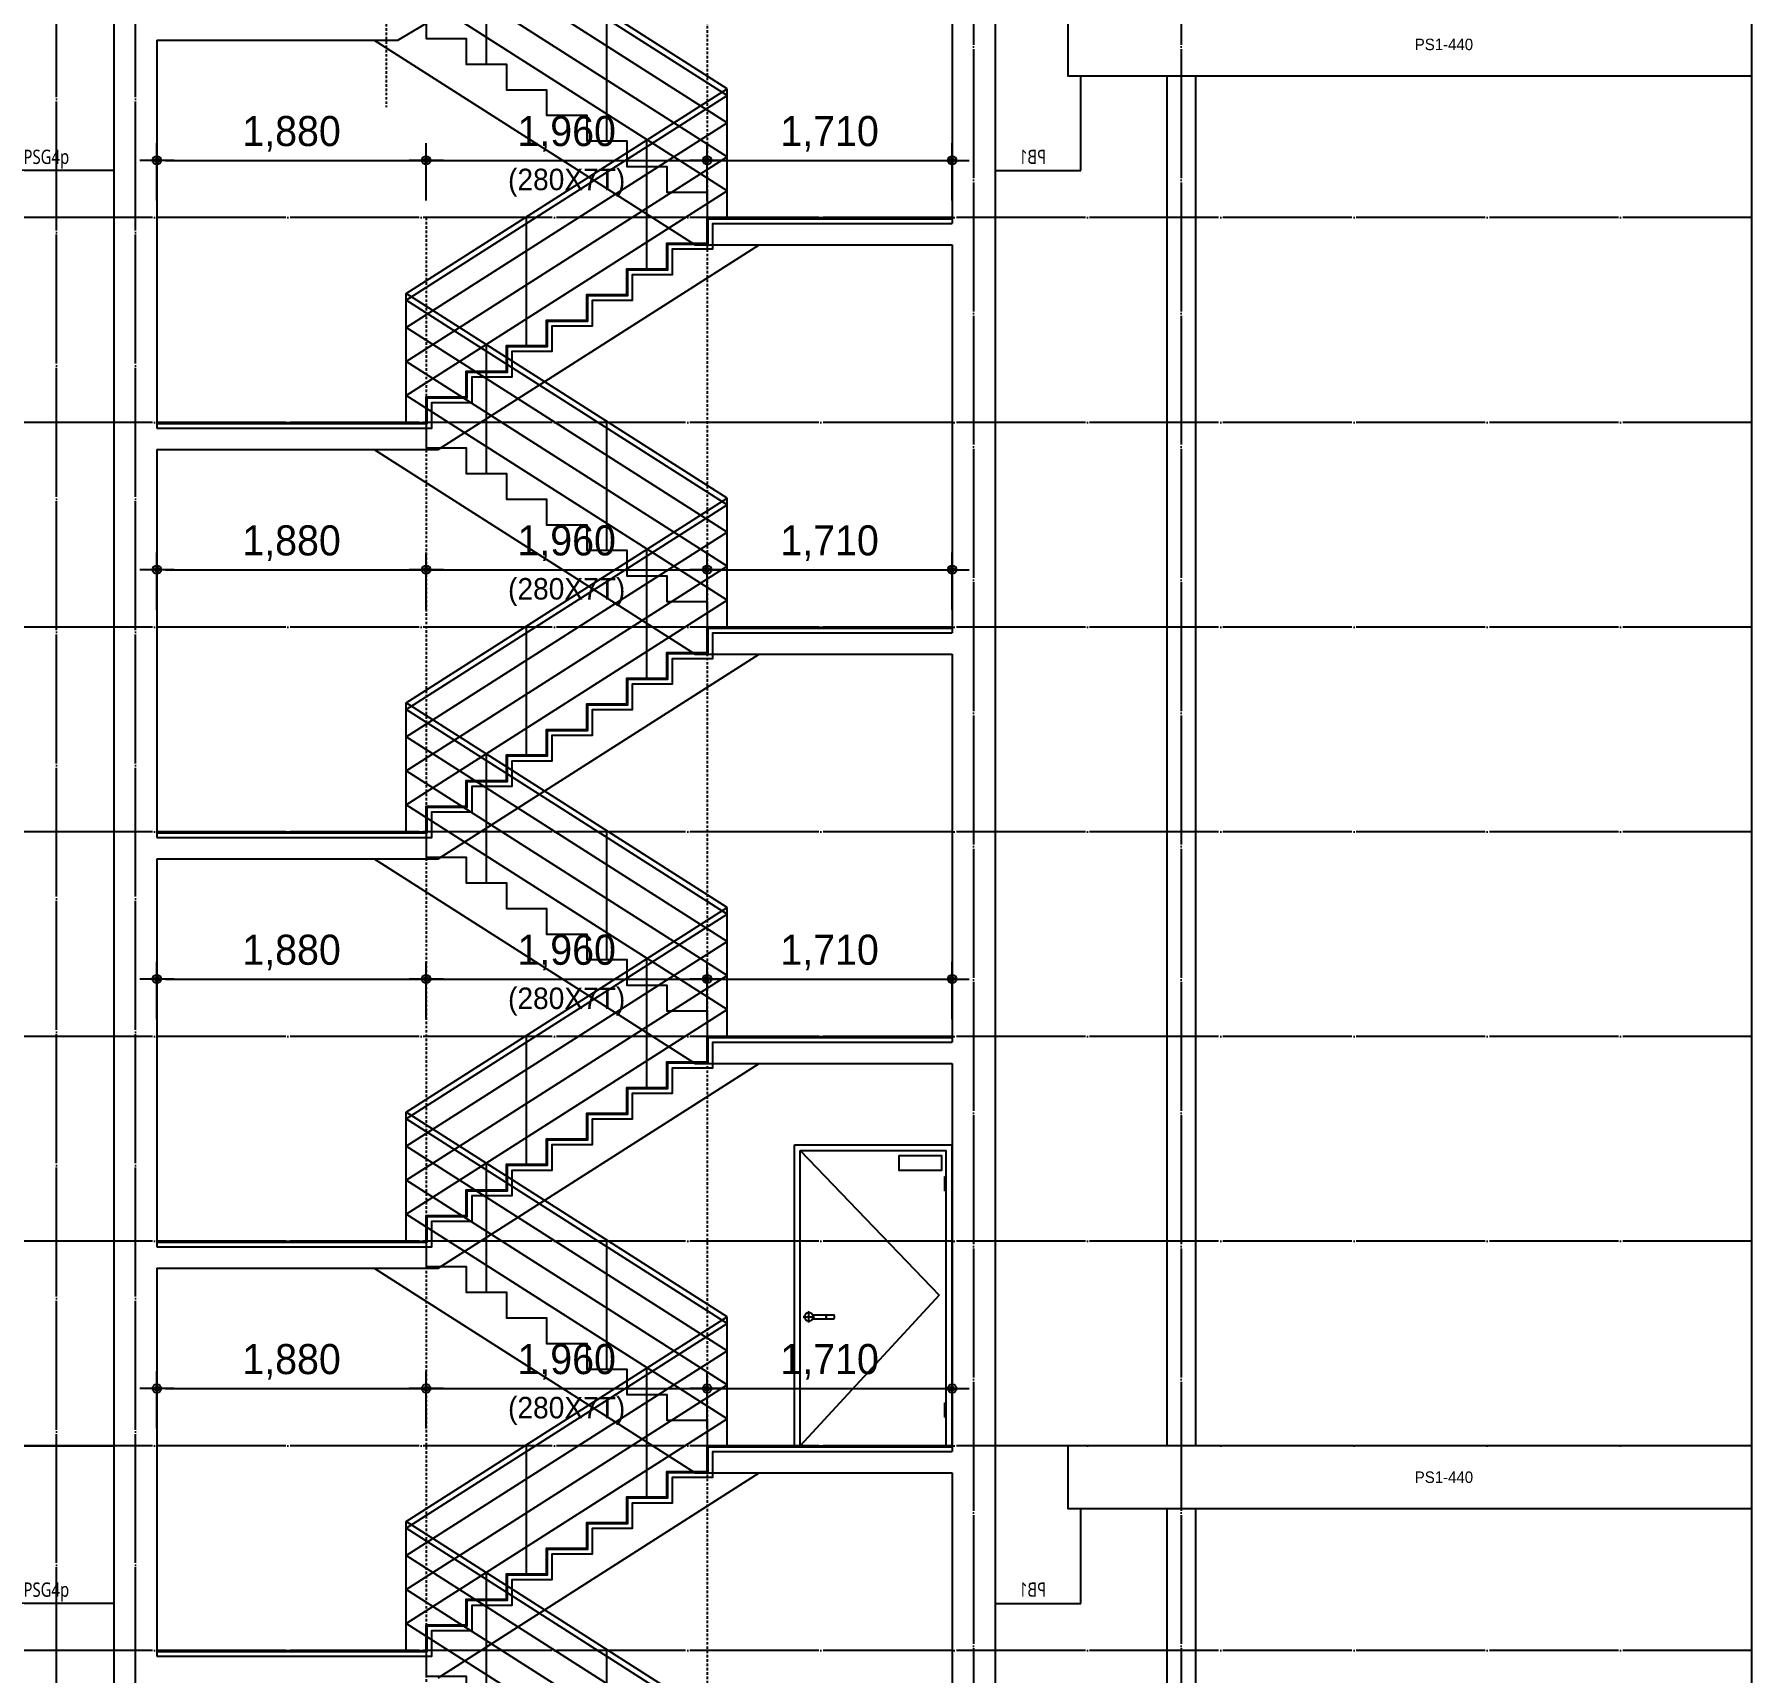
# Model space of a CAD drawing. Header units: millimetres. Extents: x 11948722 to 13111668, y -10771712 to -10232988.
# Drawn here: x 12511761 to 12523746, y -10493287 to -10481853 of the extents above; entities that cross this region are included whole.
import ezdxf
from ezdxf.enums import TextEntityAlignment as Align

# ---------------------------------------------------------------- set-up
doc = ezdxf.new("R2010")
doc.units = ezdxf.units.MM
doc.header["$LTSCALE"] = 150
doc.header["$MEASUREMENT"] = 0
doc.linetypes.add('CEN', pattern=[6.2, 6, -0.1, 0, -0.1])
doc.linetypes.add('Xref-계단단면도$0$H', pattern=[1, 0.6, -0.4])
doc.layers.get('0').update_dxf_attribs({"linetype": 'CONTINUOUS'})
doc.layers.get('Defpoints').update_dxf_attribs({"color": 117, "linetype": 'CONTINUOUS'})
for name, color, linetype in [('A-중심선', 10, 'CEN'), ('CON-C', 2, 'CONTINUOUS'), ('ELE-8', 8, 'CONTINUOUS'), ('WALb', 3, 'CONTINUOUS'), ('Xref-계단단면도$0$3 dim0', 7, 'CONTINUOUS'), ('Xref-계단단면도$0$A-CEIL', 6, 'CONTINUOUS'), ('Xref-계단단면도$0$A-DIM', 7, 'CONTINUOUS')]:
    doc.layers.add(name, color=color, linetype=linetype)
doc.styles.get("Standard").update_dxf_attribs({"font": 'NanumGothic.ttf'})
doc.styles.add('Xref-계단단면도$0$나눔고딕 Se', font='')
doc.styles.add('Xref-계단단면도$0$돋움', font='')
doc.styles.get('Xref-계단단면도$0$나눔고딕 Se').set_extended_font_data('Dotum')
doc.styles.get('Xref-계단단면도$0$돋움').set_extended_font_data('Dotum')
doc.dimstyles.new('Xref-계단단면도$0$A1-100', dxfattribs={"dimtxt": 3, "dimasz": 1, "dimexe": 2, "dimexo": 2, "dimgap": 1, "dimtad": 1, "dimdec": 0, "dimzin": 12, "dimdsep": 46, "dimlunit": 6, "dimtxsty": 'Xref-계단단면도$0$나눔고딕 Se', "dimblk1": 'Xref-계단단면도$0$DIMDOT', "dimblk2": 'Xref-계단단면도$0$DIMDOT', "dimsah": 1, "dimcen": -1, "dimdle": 2, "dimclrd": 256, "dimclre": 256, "dimclrt": 3, "dimadec": 0, "dimazin": 0, "dimtfac": 1, "dimtdec": 0, "dimtix": 1, "dimtmove": 2, "dimatfit": 3, "dimldrblk": 'Xref-계단단면도$0$DIMDOT', "dimfxl": 1, "dimtvp": 1, "dimtolj": 1, "dimtzin": 12, "dimlwd": -1, "dimlwe": -1, "dimarcsym": 0})

# ---------------------------------------------------------------- blocks, each defined once
blk = doc.blocks.new('Xref-계단단면도$0$DIMDOT')
at = {"color": 0}
blk.add_line((-2, 0), (2, 0), dxfattribs=at)
for radius in [0.5, 0.25]:
    blk.add_circle((0, 0), radius, dxfattribs=at)
blk = doc.blocks.new('*D248')
at = {"layer": 'Defpoints', "color": 0, "ltscale": 1200}
for p in [(12523746, -10461704), (12527346, -10461704), (12523746, -10491704)]:
    blk.add_point(p, dxfattribs=at)
at = {"layer": 'Xref-계단단면도$0$3 dim0'}
for p, q in [((12523866, -10461704), (12527466, -10461704)), ((12527346, -10491644), (12527346, -10461764)), ((12523866, -10491704), (12527466, -10491704))]:
    blk.add_line(p, q, dxfattribs=at)
at = {"layer": 'Xref-계단단면도$0$3 dim0', "ltscale": 1200, "xscale": 60, "yscale": 60, "zscale": 60}
for p, rotation in [((12527346, -10461704), 90), ((12527346, -10491704), 270)]:
    blk.add_blockref('Xref-계단단면도$0$DIMDOT', p, dxfattribs=dict(at, rotation=rotation))
at = {"layer": 'Xref-계단단면도$0$3 dim0', "color": 3, "ltscale": 1200, "insert": (12527161, -10476704), "char_height": 210, "attachment_point": 5, "rotation": 90, "style": 'Xref-계단단면도$0$나눔고딕 Se'}
blk.add_mtext('\\A1;30,000', dxfattribs=at)
blk = doc.blocks.new('*D257')
at = {"layer": 'Defpoints', "color": 0, "ltscale": 1200}
for p in [(12523746, -10491704), (12527346, -10491704), (12523746, -10501704)]:
    blk.add_point(p, dxfattribs=at)
at = {"layer": 'Xref-계단단면도$0$3 dim0'}
for p, q in [((12523866, -10491704), (12527466, -10491704)), ((12527346, -10501644), (12527346, -10491764)), ((12523866, -10501704), (12527466, -10501704))]:
    blk.add_line(p, q, dxfattribs=at)
at = {"layer": 'Xref-계단단면도$0$3 dim0', "ltscale": 1200, "xscale": 60, "yscale": 60, "zscale": 60}
for p, rotation in [((12527346, -10491704), 90), ((12527346, -10501704), 270)]:
    blk.add_blockref('Xref-계단단면도$0$DIMDOT', p, dxfattribs=dict(at, rotation=rotation))
at = {"layer": 'Xref-계단단면도$0$3 dim0', "color": 3, "ltscale": 1200, "insert": (12527161, -10496704), "char_height": 210, "attachment_point": 5, "rotation": 90, "style": 'Xref-계단단면도$0$나눔고딕 Se'}
blk.add_mtext('\\A1;10,000', dxfattribs=at)
blk = doc.blocks.new('*D920')
at = {"layer": 'Defpoints', "color": 0, "ltscale": 1200}
for p in [(12514496, -10482732), (12512616, -10483132), (12514496, -10483132)]:
    blk.add_point(p, dxfattribs=at)
at = {"layer": 'Xref-계단단면도$0$3 dim0'}
for p, q in [((12512616, -10483012), (12512616, -10482612)), ((12514496, -10483012), (12514496, -10482612)), ((12512676, -10482732), (12514436, -10482732))]:
    blk.add_line(p, q, dxfattribs=at)
at = {"layer": 'Xref-계단단면도$0$3 dim0', "ltscale": 1200, "xscale": 60, "yscale": 60, "zscale": 60, "rotation": 180}
blk.add_blockref('Xref-계단단면도$0$DIMDOT', (12512616, -10482732), dxfattribs=at)
at = {"layer": 'Xref-계단단면도$0$3 dim0', "ltscale": 1200, "xscale": 60, "yscale": 60, "zscale": 60}
blk.add_blockref('Xref-계단단면도$0$DIMDOT', (12514496, -10482732), dxfattribs=at)
at = {"layer": 'Xref-계단단면도$0$3 dim0', "color": 3, "ltscale": 1200, "insert": (12513556, -10482547), "char_height": 210, "attachment_point": 5, "style": 'Xref-계단단면도$0$나눔고딕 Se'}
blk.add_mtext('\\A1;1,880', dxfattribs=at)
blk = doc.blocks.new('*D921')
at = {"layer": 'Defpoints', "color": 0, "ltscale": 1200}
for p in [(12516456, -10482732), (12514496, -10483132), (12516456, -10483132)]:
    blk.add_point(p, dxfattribs=at)
at = {"layer": 'Xref-계단단면도$0$3 dim0'}
for p, q in [((12514496, -10483012), (12514496, -10482612)), ((12516456, -10483012), (12516456, -10482612)), ((12514556, -10482732), (12516396, -10482732))]:
    blk.add_line(p, q, dxfattribs=at)
at = {"layer": 'Xref-계단단면도$0$3 dim0', "ltscale": 1200, "xscale": 60, "yscale": 60, "zscale": 60, "rotation": 180}
blk.add_blockref('Xref-계단단면도$0$DIMDOT', (12514496, -10482732), dxfattribs=at)
at = {"layer": 'Xref-계단단면도$0$3 dim0', "ltscale": 1200, "xscale": 60, "yscale": 60, "zscale": 60}
blk.add_blockref('Xref-계단단면도$0$DIMDOT', (12516456, -10482732), dxfattribs=at)
at = {"layer": 'Xref-계단단면도$0$3 dim0', "color": 3, "ltscale": 1200, "char_height": 210, "attachment_point": 5, "style": 'Xref-계단단면도$0$나눔고딕 Se'}
for s, insert in [('\\A1;1,960', (12515476, -10482547)), ('\\H0.714286x;(280X7T)', (12515476, -10482888))]:
    blk.add_mtext(s, dxfattribs=dict(at, insert=insert))
blk = doc.blocks.new('*D922')
at = {"layer": 'Defpoints', "color": 0, "ltscale": 1200}
for p in [(12518166, -10482732), (12516456, -10483132), (12518166, -10483132)]:
    blk.add_point(p, dxfattribs=at)
at = {"layer": 'Xref-계단단면도$0$3 dim0'}
for p, q in [((12516456, -10483012), (12516456, -10482612)), ((12518166, -10483012), (12518166, -10482612)), ((12516516, -10482732), (12518106, -10482732))]:
    blk.add_line(p, q, dxfattribs=at)
at = {"layer": 'Xref-계단단면도$0$3 dim0', "ltscale": 1200, "xscale": 60, "yscale": 60, "zscale": 60, "rotation": 180}
blk.add_blockref('Xref-계단단면도$0$DIMDOT', (12516456, -10482732), dxfattribs=at)
at = {"layer": 'Xref-계단단면도$0$3 dim0', "ltscale": 1200, "xscale": 60, "yscale": 60, "zscale": 60}
blk.add_blockref('Xref-계단단면도$0$DIMDOT', (12518166, -10482732), dxfattribs=at)
at = {"layer": 'Xref-계단단면도$0$3 dim0', "color": 3, "ltscale": 1200, "insert": (12517311, -10482547), "char_height": 210, "attachment_point": 5, "style": 'Xref-계단단면도$0$나눔고딕 Se'}
blk.add_mtext('\\A1;1,710', dxfattribs=at)
blk = doc.blocks.new('*D923')
at = {"layer": 'Defpoints', "color": 0, "ltscale": 1200}
for p in [(12514496, -10485589), (12512616, -10485989), (12514496, -10485989)]:
    blk.add_point(p, dxfattribs=at)
at = {"layer": 'Xref-계단단면도$0$3 dim0'}
for p, q in [((12512616, -10485869), (12512616, -10485469)), ((12514496, -10485869), (12514496, -10485469)), ((12512676, -10485589), (12514436, -10485589))]:
    blk.add_line(p, q, dxfattribs=at)
at = {"layer": 'Xref-계단단면도$0$3 dim0', "ltscale": 1200, "xscale": 60, "yscale": 60, "zscale": 60, "rotation": 180}
blk.add_blockref('Xref-계단단면도$0$DIMDOT', (12512616, -10485589), dxfattribs=at)
at = {"layer": 'Xref-계단단면도$0$3 dim0', "ltscale": 1200, "xscale": 60, "yscale": 60, "zscale": 60}
blk.add_blockref('Xref-계단단면도$0$DIMDOT', (12514496, -10485589), dxfattribs=at)
at = {"layer": 'Xref-계단단면도$0$3 dim0', "color": 3, "ltscale": 1200, "insert": (12513556, -10485404), "char_height": 210, "attachment_point": 5, "style": 'Xref-계단단면도$0$나눔고딕 Se'}
blk.add_mtext('\\A1;1,880', dxfattribs=at)
blk = doc.blocks.new('*D924')
at = {"layer": 'Defpoints', "color": 0, "ltscale": 1200}
for p in [(12516456, -10485589), (12514496, -10485989), (12516456, -10485989)]:
    blk.add_point(p, dxfattribs=at)
at = {"layer": 'Xref-계단단면도$0$3 dim0'}
for p, q in [((12514496, -10485869), (12514496, -10485469)), ((12516456, -10485869), (12516456, -10485469)), ((12514556, -10485589), (12516396, -10485589))]:
    blk.add_line(p, q, dxfattribs=at)
at = {"layer": 'Xref-계단단면도$0$3 dim0', "ltscale": 1200, "xscale": 60, "yscale": 60, "zscale": 60, "rotation": 180}
blk.add_blockref('Xref-계단단면도$0$DIMDOT', (12514496, -10485589), dxfattribs=at)
at = {"layer": 'Xref-계단단면도$0$3 dim0', "ltscale": 1200, "xscale": 60, "yscale": 60, "zscale": 60}
blk.add_blockref('Xref-계단단면도$0$DIMDOT', (12516456, -10485589), dxfattribs=at)
at = {"layer": 'Xref-계단단면도$0$3 dim0', "color": 3, "ltscale": 1200, "char_height": 210, "attachment_point": 5, "style": 'Xref-계단단면도$0$나눔고딕 Se'}
for s, insert in [('\\A1;1,960', (12515476, -10485404)), ('\\H0.714286x;(280X7T)', (12515476, -10485745))]:
    blk.add_mtext(s, dxfattribs=dict(at, insert=insert))
blk = doc.blocks.new('*D925')
at = {"layer": 'Defpoints', "color": 0, "ltscale": 1200}
for p in [(12518166, -10485589), (12516456, -10485989), (12518166, -10485989)]:
    blk.add_point(p, dxfattribs=at)
at = {"layer": 'Xref-계단단면도$0$3 dim0'}
for p, q in [((12516456, -10485869), (12516456, -10485469)), ((12518166, -10485869), (12518166, -10485469)), ((12516516, -10485589), (12518106, -10485589))]:
    blk.add_line(p, q, dxfattribs=at)
at = {"layer": 'Xref-계단단면도$0$3 dim0', "ltscale": 1200, "xscale": 60, "yscale": 60, "zscale": 60, "rotation": 180}
blk.add_blockref('Xref-계단단면도$0$DIMDOT', (12516456, -10485589), dxfattribs=at)
at = {"layer": 'Xref-계단단면도$0$3 dim0', "ltscale": 1200, "xscale": 60, "yscale": 60, "zscale": 60}
blk.add_blockref('Xref-계단단면도$0$DIMDOT', (12518166, -10485589), dxfattribs=at)
at = {"layer": 'Xref-계단단면도$0$3 dim0', "color": 3, "ltscale": 1200, "insert": (12517311, -10485404), "char_height": 210, "attachment_point": 5, "style": 'Xref-계단단면도$0$나눔고딕 Se'}
blk.add_mtext('\\A1;1,710', dxfattribs=at)
blk = doc.blocks.new('*D926')
at = {"layer": 'Defpoints', "color": 0, "ltscale": 1200}
for p in [(12514496, -10488446), (12512616, -10488846), (12514496, -10488846)]:
    blk.add_point(p, dxfattribs=at)
at = {"layer": 'Xref-계단단면도$0$3 dim0'}
for p, q in [((12512616, -10488726), (12512616, -10488326)), ((12514496, -10488726), (12514496, -10488326)), ((12512676, -10488446), (12514436, -10488446))]:
    blk.add_line(p, q, dxfattribs=at)
at = {"layer": 'Xref-계단단면도$0$3 dim0', "ltscale": 1200, "xscale": 60, "yscale": 60, "zscale": 60, "rotation": 180}
blk.add_blockref('Xref-계단단면도$0$DIMDOT', (12512616, -10488446), dxfattribs=at)
at = {"layer": 'Xref-계단단면도$0$3 dim0', "ltscale": 1200, "xscale": 60, "yscale": 60, "zscale": 60}
blk.add_blockref('Xref-계단단면도$0$DIMDOT', (12514496, -10488446), dxfattribs=at)
at = {"layer": 'Xref-계단단면도$0$3 dim0', "color": 3, "ltscale": 1200, "insert": (12513556, -10488261), "char_height": 210, "attachment_point": 5, "style": 'Xref-계단단면도$0$나눔고딕 Se'}
blk.add_mtext('\\A1;1,880', dxfattribs=at)
blk = doc.blocks.new('*D927')
at = {"layer": 'Defpoints', "color": 0, "ltscale": 1200}
for p in [(12516456, -10488446), (12514496, -10488846), (12516456, -10488846)]:
    blk.add_point(p, dxfattribs=at)
at = {"layer": 'Xref-계단단면도$0$3 dim0'}
for p, q in [((12514496, -10488726), (12514496, -10488326)), ((12516456, -10488726), (12516456, -10488326)), ((12514556, -10488446), (12516396, -10488446))]:
    blk.add_line(p, q, dxfattribs=at)
at = {"layer": 'Xref-계단단면도$0$3 dim0', "ltscale": 1200, "xscale": 60, "yscale": 60, "zscale": 60, "rotation": 180}
blk.add_blockref('Xref-계단단면도$0$DIMDOT', (12514496, -10488446), dxfattribs=at)
at = {"layer": 'Xref-계단단면도$0$3 dim0', "ltscale": 1200, "xscale": 60, "yscale": 60, "zscale": 60}
blk.add_blockref('Xref-계단단면도$0$DIMDOT', (12516456, -10488446), dxfattribs=at)
at = {"layer": 'Xref-계단단면도$0$3 dim0', "color": 3, "ltscale": 1200, "char_height": 210, "attachment_point": 5, "style": 'Xref-계단단면도$0$나눔고딕 Se'}
for s, insert in [('\\A1;1,960', (12515476, -10488261)), ('\\H0.714286x;(280X7T)', (12515476, -10488603))]:
    blk.add_mtext(s, dxfattribs=dict(at, insert=insert))
blk = doc.blocks.new('*D928')
at = {"layer": 'Defpoints', "color": 0, "ltscale": 1200}
for p in [(12518166, -10488446), (12516456, -10488846), (12518166, -10488846)]:
    blk.add_point(p, dxfattribs=at)
at = {"layer": 'Xref-계단단면도$0$3 dim0'}
for p, q in [((12516456, -10488726), (12516456, -10488326)), ((12518166, -10488726), (12518166, -10488326)), ((12516516, -10488446), (12518106, -10488446))]:
    blk.add_line(p, q, dxfattribs=at)
at = {"layer": 'Xref-계단단면도$0$3 dim0', "ltscale": 1200, "xscale": 60, "yscale": 60, "zscale": 60, "rotation": 180}
blk.add_blockref('Xref-계단단면도$0$DIMDOT', (12516456, -10488446), dxfattribs=at)
at = {"layer": 'Xref-계단단면도$0$3 dim0', "ltscale": 1200, "xscale": 60, "yscale": 60, "zscale": 60}
blk.add_blockref('Xref-계단단면도$0$DIMDOT', (12518166, -10488446), dxfattribs=at)
at = {"layer": 'Xref-계단단면도$0$3 dim0', "color": 3, "ltscale": 1200, "insert": (12517311, -10488261), "char_height": 210, "attachment_point": 5, "style": 'Xref-계단단면도$0$나눔고딕 Se'}
blk.add_mtext('\\A1;1,710', dxfattribs=at)
blk = doc.blocks.new('*D929')
at = {"layer": 'Defpoints', "color": 0, "ltscale": 1200}
for p in [(12514496, -10491304), (12512616, -10491704), (12514496, -10491704)]:
    blk.add_point(p, dxfattribs=at)
at = {"layer": 'Xref-계단단면도$0$3 dim0'}
for p, q in [((12512616, -10491584), (12512616, -10491184)), ((12514496, -10491584), (12514496, -10491184)), ((12512676, -10491304), (12514436, -10491304))]:
    blk.add_line(p, q, dxfattribs=at)
at = {"layer": 'Xref-계단단면도$0$3 dim0', "ltscale": 1200, "xscale": 60, "yscale": 60, "zscale": 60, "rotation": 180}
blk.add_blockref('Xref-계단단면도$0$DIMDOT', (12512616, -10491304), dxfattribs=at)
at = {"layer": 'Xref-계단단면도$0$3 dim0', "ltscale": 1200, "xscale": 60, "yscale": 60, "zscale": 60}
blk.add_blockref('Xref-계단단면도$0$DIMDOT', (12514496, -10491304), dxfattribs=at)
at = {"layer": 'Xref-계단단면도$0$3 dim0', "color": 3, "ltscale": 1200, "insert": (12513556, -10491118), "char_height": 210, "attachment_point": 5, "style": 'Xref-계단단면도$0$나눔고딕 Se'}
blk.add_mtext('\\A1;1,880', dxfattribs=at)
blk = doc.blocks.new('*D930')
at = {"layer": 'Defpoints', "color": 0, "ltscale": 1200}
for p in [(12516456, -10491304), (12514496, -10491704), (12516456, -10491704)]:
    blk.add_point(p, dxfattribs=at)
at = {"layer": 'Xref-계단단면도$0$3 dim0'}
for p, q in [((12514496, -10491584), (12514496, -10491184)), ((12516456, -10491584), (12516456, -10491184)), ((12514556, -10491304), (12516396, -10491304))]:
    blk.add_line(p, q, dxfattribs=at)
at = {"layer": 'Xref-계단단면도$0$3 dim0', "ltscale": 1200, "xscale": 60, "yscale": 60, "zscale": 60, "rotation": 180}
blk.add_blockref('Xref-계단단면도$0$DIMDOT', (12514496, -10491304), dxfattribs=at)
at = {"layer": 'Xref-계단단면도$0$3 dim0', "ltscale": 1200, "xscale": 60, "yscale": 60, "zscale": 60}
blk.add_blockref('Xref-계단단면도$0$DIMDOT', (12516456, -10491304), dxfattribs=at)
at = {"layer": 'Xref-계단단면도$0$3 dim0', "color": 3, "ltscale": 1200, "char_height": 210, "attachment_point": 5, "style": 'Xref-계단단면도$0$나눔고딕 Se'}
for s, insert in [('\\A1;1,960', (12515476, -10491118)), ('\\H0.714286x;(280X7T)', (12515476, -10491460))]:
    blk.add_mtext(s, dxfattribs=dict(at, insert=insert))
blk = doc.blocks.new('*D931')
at = {"layer": 'Defpoints', "color": 0, "ltscale": 1200}
for p in [(12518166, -10491304), (12516456, -10491704), (12518166, -10491704)]:
    blk.add_point(p, dxfattribs=at)
at = {"layer": 'Xref-계단단면도$0$3 dim0'}
for p, q in [((12516456, -10491584), (12516456, -10491184)), ((12518166, -10491584), (12518166, -10491184)), ((12516516, -10491304), (12518106, -10491304))]:
    blk.add_line(p, q, dxfattribs=at)
at = {"layer": 'Xref-계단단면도$0$3 dim0', "ltscale": 1200, "xscale": 60, "yscale": 60, "zscale": 60, "rotation": 180}
blk.add_blockref('Xref-계단단면도$0$DIMDOT', (12516456, -10491304), dxfattribs=at)
at = {"layer": 'Xref-계단단면도$0$3 dim0', "ltscale": 1200, "xscale": 60, "yscale": 60, "zscale": 60}
blk.add_blockref('Xref-계단단면도$0$DIMDOT', (12518166, -10491304), dxfattribs=at)
at = {"layer": 'Xref-계단단면도$0$3 dim0', "color": 3, "ltscale": 1200, "insert": (12517311, -10491118), "char_height": 210, "attachment_point": 5, "style": 'Xref-계단단면도$0$나눔고딕 Se'}
blk.add_mtext('\\A1;1,710', dxfattribs=at)
blk = doc.blocks.new('PSG4p')
at = {"layer": 'CON-C', "ltscale": 1200, "flags": 128}
blk.add_lwpolyline([(-400, 0), (-400, 660), (-310, 660), (-310, 1100), (400, 1100), (400, 1100), (400, 1100), (400, 0)], close=True, dxfattribs=at)
at = {"layer": 'Defpoints', "color": 1, "width": 0.8}
blk.add_text('PSG4p', height=99.8, dxfattribs=at).set_placement((-231, 96), align=Align.MIDDLE_LEFT)
blk = doc.blocks.new('PB1')
at = {"layer": 'CON-C', "ltscale": 1200, "flags": 128}
blk.add_lwpolyline([(-300, 0), (-300, 660), (-210, 660), (-210, 1100), (300, 1100), (300, 0)], close=True, dxfattribs=at)
at = {"layer": 'Defpoints', "color": 1, "width": 0.8}
blk.add_text('PB1', height=99.8, dxfattribs=at).set_placement((-57, 96), align=Align.MIDDLE_LEFT)
blk = doc.blocks.new('A$C52377B3B')
at = {"layer": 'ELE-8', "ltscale": 300}
for p, q in [((-1100, 2100), (0, 2100)), ((-1100, 0), (-1100, 2100)), ((-1060, 2060), (-90, 1050)), ((-1060, 2060), (-40, 2060)), ((-1060, 0), (-1060, 2060)), ((-40, 0), (-40, 2060)), ((0, 0), (0, 2100)), ((-50, 1880), (-40, 1880)), ((-50, 1780), (-50, 1880)), ((-50, 1780), (-40, 1780)), ((-90, 1050), (-1060, 0)), ((-1040, 900), (-960, 900)), ((-1000, 860), (-1000, 940)), ((-974, 915), (-824, 915)), ((-974, 885), (-824, 885)), ((-50, 300), (-40, 300)), ((-50, 200), (-50, 300)), ((-50, 200), (-40, 200)), ((-1100, 0), (0, 0))]:
    blk.add_line(p, q, dxfattribs=at)
blk.add_lwpolyline([(-372, 2023), (-372, 1924, 0.414214), (-371, 1923), (-72, 1923, 0.414214), (-72, 1924), (-72, 2023, 0.414214), (-72, 2023), (-371, 2023, 0.414214)], format="xyb", close=True, dxfattribs=at)
blk.add_circle((-1000, 900), 30, dxfattribs=at)
for start, end in [(150, 210), (330, 30)]:
    blk.add_arc((-850, 900), 30, start, end, dxfattribs=at)

msp = doc.modelspace()

# ---------------------------------------------------------------- linework, layer by layer
at = {"layer": 'A-중심선'}
for p, q in [((12511915.8, -10505543), (12511915.8, -10458703.5)), ((12512465.8, -10505543), (12512465.8, -10458703.5)), ((12518315.8, -10458703.5), (12518315.8, -10505543)), ((12519765.8, -10458703.5), (12519765.8, -10505543)), ((12523746.5, -10483132.1), (12506120.5, -10483132.1)), ((12523746.5, -10484560.7), (12506120.5, -10484560.7)), ((12523746.5, -10485989.2), (12506120.5, -10485989.2)), ((12523746.5, -10487417.8), (12506120.5, -10487417.8)), ((12523746.5, -10488846.4), (12506120.5, -10488846.4)), ((12523746.5, -10490275), (12506120.5, -10490275)), ((12523746.5, -10491703.5), (12506120.5, -10491703.5)), ((12523746.5, -10493132.1), (12506120.5, -10493132.1))]:
    msp.add_line(p, q, dxfattribs=at)
at = {"layer": 'CON-C', "ltscale": 1200}
for p, q in [((12518465.7, -10461953.5), (12518465.7, -10501943.5)), ((12514297, -10481893.5), (12517097, -10480226.8)), ((12518165.7, -10480226.8), (12518165.7, -10483172.1)), ((12512315.7, -10481703.5), (12512315.7, -10499603.5)), ((12512615.7, -10481893.5), (12514297, -10481893.5)), ((12512615.7, -10481893.5), (12512615.7, -10484600.7)), ((12514579.5, -10484750.7), (12516819.5, -10483322.1)), ((12516819.5, -10483322.1), (12518165.8, -10483322.1)), ((12518165.7, -10483322.1), (12518165.7, -10486029.2)), ((12512615.7, -10484750.7), (12514579.5, -10484750.7)), ((12512615.7, -10484750.7), (12512615.7, -10487457.8)), ((12514579.5, -10487607.8), (12516819.5, -10486179.2)), ((12516819.5, -10486179.2), (12518165.8, -10486179.2)), ((12518165.7, -10486179.2), (12518165.7, -10488886.4)), ((12512615.7, -10487607.8), (12514579.5, -10487607.8)), ((12512615.7, -10487607.8), (12512615.7, -10490315)), ((12514579.5, -10490465), (12516819.5, -10489036.4)), ((12516819.5, -10489036.4), (12518165.8, -10489036.4)), ((12518165.7, -10489036.4), (12518165.7, -10491743.5)), ((12512615.7, -10490465), (12514579.5, -10490465)), ((12512615.7, -10490465), (12512615.7, -10493172.1)), ((12514579.5, -10493322.1), (12516819.5, -10491893.5)), ((12516819.5, -10491893.5), (12518165.8, -10491893.5)), ((12518165.7, -10491893.5), (12518165.7, -10494600.7))]:
    msp.add_line(p, q, dxfattribs=at)
for points in [[(12523746.5, -10482143.5), (12519065.8, -10482143.5)], [(12523746.5, -10491703.5), (12518975.8, -10491703.5)], [(12523746.5, -10492143.5), (12519065.8, -10492143.5)]]:
    msp.add_lwpolyline(points, dxfattribs=at)
at = {"layer": 'CON-C', "ltscale": 1200, "flags": 128}
for points in [[(12512615.7, -10484600.7), (12514535.7, -10484600.7), (12514535.7, -10484422.1), (12514815.7, -10484422.1), (12514815.7, -10484243.5), (12515095.7, -10484243.5), (12515095.7, -10484065), (12515375.7, -10484065), (12515375.7, -10483886.4), (12515655.7, -10483886.4), (12515655.7, -10483707.8), (12515935.7, -10483707.8), (12515935.7, -10483529.2), (12516215.7, -10483529.2), (12516215.7, -10483350.7), (12516495.7, -10483350.7), (12516495.7, -10483172.1), (12518165.8, -10483172.1)], [(12512615.7, -10487457.8), (12514535.7, -10487457.8), (12514535.7, -10487279.2), (12514815.7, -10487279.2), (12514815.7, -10487100.7), (12515095.7, -10487100.7), (12515095.7, -10486922.1), (12515375.7, -10486922.1), (12515375.7, -10486743.5), (12515655.7, -10486743.5), (12515655.7, -10486565), (12515935.7, -10486565), (12515935.7, -10486386.4), (12516215.7, -10486386.4), (12516215.7, -10486207.8), (12516495.7, -10486207.8), (12516495.7, -10486029.2), (12518165.8, -10486029.2)], [(12512615.7, -10490315), (12514535.7, -10490315), (12514535.7, -10490136.4), (12514815.7, -10490136.4), (12514815.7, -10489957.8), (12515095.7, -10489957.8), (12515095.7, -10489779.2), (12515375.7, -10489779.2), (12515375.7, -10489600.7), (12515655.7, -10489600.7), (12515655.7, -10489422.1), (12515935.7, -10489422.1), (12515935.7, -10489243.5), (12516215.7, -10489243.5), (12516215.7, -10489065), (12516495.7, -10489065), (12516495.7, -10488886.4), (12518165.8, -10488886.4)], [(12512615.7, -10493172.1), (12514535.7, -10493172.1), (12514535.7, -10492993.5), (12514815.7, -10492993.5), (12514815.7, -10492815), (12515095.7, -10492815), (12515095.7, -10492636.4), (12515375.7, -10492636.4), (12515375.7, -10492457.8), (12515655.7, -10492457.8), (12515655.7, -10492279.2), (12515935.7, -10492279.2), (12515935.7, -10492100.7), (12516215.7, -10492100.7), (12516215.7, -10491922.1), (12516495.7, -10491922.1), (12516495.7, -10491743.5), (12518165.8, -10491743.5)]]:
    msp.add_lwpolyline(points, dxfattribs=at)
at = {"layer": 'Defpoints', "ltscale": 1200}
msp.add_lwpolyline([(12506120.5, -10458703.5), (12523746.5, -10458703.5), (12523746.5, -10505543), (12506120.5, -10505543)], close=True, dxfattribs=at)
at = {"layer": 'ELE-8', "ltscale": 300}
for p, q in [((12516595.7, -10482232.1), (12514355.7, -10480803.5)), ((12516595.7, -10482279.5), (12514355.7, -10480851)), ((12516595.7, -10482469.3), (12514355.7, -10481040.7)), ((12514915.7, -10482060.7), (12514915.7, -10481160.7)), ((12516595.7, -10482706.5), (12514355.7, -10481277.9)), ((12516595.7, -10482943.7), (12514355.7, -10481515.2)), ((12515755.7, -10482596.4), (12515755.7, -10481696.4)), ((12512675.7, -10481893.5), (12514132, -10481893.5)), ((12514132, -10481893.5), (12516372, -10483322.1)), ((12516595.7, -10483132.1), (12516595.7, -10482232.1)), ((12516372, -10483322.1), (12518165.7, -10483322.1)), ((12516595.7, -10485089.2), (12514355.7, -10483660.7)), ((12514355.7, -10484560.7), (12514355.7, -10483660.7)), ((12516595.7, -10485136.7), (12514355.7, -10483708.1)), ((12516595.7, -10485326.5), (12514355.7, -10483897.9)), ((12514915.7, -10484917.8), (12514915.7, -10484017.8)), ((12516595.7, -10485563.7), (12514355.7, -10484135.1)), ((12516595.7, -10485800.9), (12514355.7, -10484372.3)), ((12515755.7, -10485453.5), (12515755.7, -10484553.5)), ((12512675.7, -10484750.7), (12514132, -10484750.7)), ((12514132, -10484750.7), (12516372, -10486179.2)), ((12516595.7, -10485989.2), (12516595.7, -10485089.2)), ((12516372, -10486179.2), (12518165.7, -10486179.2)), ((12516595.7, -10487946.4), (12514355.7, -10486517.8)), ((12514355.7, -10487417.8), (12514355.7, -10486517.8)), ((12516595.7, -10487993.8), (12514355.7, -10486565.3)), ((12516595.7, -10488183.6), (12514355.7, -10486755)), ((12514915.7, -10487775), (12514915.7, -10486875)), ((12516595.7, -10488420.8), (12514355.7, -10486992.2)), ((12516595.7, -10488658), (12514355.7, -10487229.4)), ((12515755.7, -10488310.7), (12515755.7, -10487410.7)), ((12512675.7, -10487607.8), (12514132, -10487607.8)), ((12514132, -10487607.8), (12516372, -10489036.4)), ((12516595.7, -10488846.4), (12516595.7, -10487946.4)), ((12516372, -10489036.4), (12518165.7, -10489036.4)), ((12516595.7, -10490803.5), (12514355.7, -10489375)), ((12514355.7, -10490275), (12514355.7, -10489375)), ((12516595.7, -10490851), (12514355.7, -10489422.4)), ((12516595.7, -10491040.7), (12514355.7, -10489612.2)), ((12514915.7, -10490632.1), (12514915.7, -10489732.1)), ((12516595.7, -10491277.9), (12514355.7, -10489849.4)), ((12516595.7, -10491515.2), (12514355.7, -10490086.6)), ((12515755.7, -10491167.8), (12515755.7, -10490267.8)), ((12512675.7, -10490465), (12514132, -10490465)), ((12514132, -10490465), (12516372, -10491893.5)), ((12516595.7, -10491703.5), (12516595.7, -10490803.5)), ((12516372, -10491893.5), (12518165.7, -10491893.5)), ((12516595.7, -10493660.7), (12514355.7, -10492232.1)), ((12514355.7, -10493132.1), (12514355.7, -10492232.1)), ((12516595.7, -10493708.1), (12514355.7, -10492279.5)), ((12516595.7, -10493897.9), (12514355.7, -10492469.3)), ((12514915.7, -10493489.2), (12514915.7, -10492589.2)), ((12516595.7, -10494135.1), (12514355.7, -10492706.5)), ((12516595.7, -10494372.3), (12514355.7, -10492943.7)), ((12515755.7, -10494025), (12515755.7, -10493125))]:
    msp.add_line(p, q, dxfattribs=at)
at = {"layer": 'ELE-8', "ltscale": 300, "flags": 128}
for points in [[(12512575.7, -10481703.5), (12514495.7, -10481703.5), (12514495.7, -10481882.1), (12514775.7, -10481882.1), (12514775.7, -10482060.7), (12515055.7, -10482060.7), (12515055.7, -10482239.2), (12515335.7, -10482239.2), (12515335.7, -10482417.8), (12515615.7, -10482417.8), (12515615.7, -10482596.4), (12515895.7, -10482596.4), (12515895.7, -10482775), (12516175.7, -10482775), (12516175.7, -10482953.5), (12516455.7, -10482953.5), (12516455.7, -10483132.1), (12518165.7, -10483132.1)], [(12512675.7, -10484560.7), (12514495.7, -10484560.7), (12514495.7, -10484739.2), (12514775.7, -10484739.2), (12514775.7, -10484917.8), (12515055.7, -10484917.8), (12515055.7, -10485096.4), (12515335.7, -10485096.4), (12515335.7, -10485275), (12515615.7, -10485275), (12515615.7, -10485453.5), (12515895.7, -10485453.5), (12515895.7, -10485632.1), (12516175.7, -10485632.1), (12516175.7, -10485810.7), (12516455.7, -10485810.7), (12516455.7, -10485989.2), (12518165.7, -10485989.2)], [(12512675.7, -10487417.8), (12514495.7, -10487417.8), (12514495.7, -10487596.4), (12514775.7, -10487596.4), (12514775.7, -10487775), (12515055.7, -10487775), (12515055.7, -10487953.5), (12515335.7, -10487953.5), (12515335.7, -10488132.1), (12515615.7, -10488132.1), (12515615.7, -10488310.7), (12515895.7, -10488310.7), (12515895.7, -10488489.2), (12516175.7, -10488489.2), (12516175.7, -10488667.8), (12516455.7, -10488667.8), (12516455.7, -10488846.4), (12518165.7, -10488846.4)], [(12512675.7, -10490275), (12514495.7, -10490275), (12514495.7, -10490453.5), (12514775.7, -10490453.5), (12514775.7, -10490632.1), (12515055.7, -10490632.1), (12515055.7, -10490810.7), (12515335.7, -10490810.7), (12515335.7, -10490989.2), (12515615.7, -10490989.2), (12515615.7, -10491167.8), (12515895.7, -10491167.8), (12515895.7, -10491346.4), (12516175.7, -10491346.4), (12516175.7, -10491525), (12516455.7, -10491525), (12516455.7, -10491703.5), (12518165.7, -10491703.5)], [(12512675.7, -10493132.1), (12514495.7, -10493132.1), (12514495.7, -10493310.7), (12514775.7, -10493310.7), (12514775.7, -10493489.2), (12515055.7, -10493489.2), (12515055.7, -10493667.8), (12515335.7, -10493667.8), (12515335.7, -10493846.4), (12515615.7, -10493846.4), (12515615.7, -10494025), (12515895.7, -10494025), (12515895.7, -10494203.5), (12516175.7, -10494203.5), (12516175.7, -10494382.1), (12516455.7, -10494382.1), (12516455.7, -10494560.7), (12518165.7, -10494560.7)]]:
    msp.add_lwpolyline(points, dxfattribs=at)
at = {"layer": 'WALb', "ltscale": 1200}
for p, q in [((12519665.8, -10482143.5), (12519665.8, -10491703.5)), ((12519865.8, -10482143.5), (12519865.8, -10491703.5)), ((12519665.8, -10492143.5), (12519665.8, -10501703.5)), ((12519865.8, -10492143.5), (12519865.8, -10501703.5))]:
    msp.add_line(p, q, dxfattribs=at)
at = {"layer": 'Xref-계단단면도$0$A-CEIL', "ltscale": 1200}
for p, q in [((12514355.7, -10483660.7), (12516595.7, -10482232.1)), ((12514355.7, -10483708.1), (12516595.7, -10482279.5)), ((12516595.7, -10483132.1), (12516595.7, -10482232.1)), ((12514355.7, -10483897.9), (12516595.7, -10482469.3)), ((12516035.7, -10483489.2), (12516035.7, -10482589.2)), ((12514355.7, -10484135.1), (12516595.7, -10482706.5)), ((12514355.7, -10484372.3), (12516595.7, -10482943.7)), ((12515195.7, -10484025), (12515195.7, -10483125)), ((12514355.7, -10484560.7), (12514355.7, -10483660.7)), ((12514355.7, -10486517.8), (12516595.7, -10485089.2)), ((12514355.7, -10486565.3), (12516595.7, -10485136.7)), ((12516595.7, -10485989.2), (12516595.7, -10485089.2)), ((12514355.7, -10486755), (12516595.7, -10485326.5)), ((12516035.7, -10486346.4), (12516035.7, -10485446.4)), ((12514355.7, -10486992.2), (12516595.7, -10485563.7)), ((12514355.7, -10487229.4), (12516595.7, -10485800.9)), ((12515195.7, -10486882.1), (12515195.7, -10485982.1)), ((12514355.7, -10487417.8), (12514355.7, -10486517.8)), ((12514355.7, -10489375), (12516595.7, -10487946.4)), ((12516595.7, -10488846.4), (12516595.7, -10487946.4)), ((12514355.7, -10489422.4), (12516595.7, -10487993.8)), ((12514355.7, -10489612.2), (12516595.7, -10488183.6)), ((12516035.7, -10489203.5), (12516035.7, -10488303.5)), ((12514355.7, -10489849.4), (12516595.7, -10488420.8)), ((12514355.7, -10490086.6), (12516595.7, -10488658)), ((12515195.7, -10489739.2), (12515195.7, -10488839.2)), ((12514355.7, -10490275), (12514355.7, -10489375)), ((12514355.7, -10492232.1), (12516595.7, -10490803.5)), ((12516595.7, -10491703.5), (12516595.7, -10490803.5)), ((12514355.7, -10492279.5), (12516595.7, -10490851)), ((12514355.7, -10492469.3), (12516595.7, -10491040.7)), ((12516035.7, -10492060.7), (12516035.7, -10491160.7)), ((12514355.7, -10492706.5), (12516595.7, -10491277.9)), ((12514355.7, -10492943.7), (12516595.7, -10491515.2)), ((12515195.7, -10492596.4), (12515195.7, -10491696.4)), ((12514355.7, -10493132.1), (12514355.7, -10492232.1))]:
    msp.add_line(p, q, dxfattribs=at)
at = {"layer": 'Xref-계단단면도$0$A-CEIL', "ltscale": 1200, "flags": 128}
for points in [[(12512615.8, -10484560.7), (12514495.7, -10484560.7), (12514495.7, -10484382.1), (12514775.7, -10484382.1), (12514775.7, -10484203.5), (12515055.7, -10484203.5), (12515055.7, -10484025), (12515335.7, -10484025), (12515335.7, -10483846.4), (12515615.7, -10483846.4), (12515615.7, -10483667.8), (12515895.7, -10483667.8), (12515895.7, -10483489.2), (12516175.7, -10483489.2), (12516175.7, -10483310.7), (12516455.7, -10483310.7), (12516455.7, -10483132.1), (12518165.8, -10483132.1)], [(12512615.8, -10484567.7), (12514502.7, -10484567.7), (12514502.7, -10484389.1), (12514782.7, -10484389.1), (12514782.7, -10484210.5), (12515062.7, -10484210.5), (12515062.7, -10484032), (12515342.7, -10484032), (12515342.7, -10483853.4), (12515622.7, -10483853.4), (12515622.7, -10483674.8), (12515902.7, -10483674.8), (12515902.7, -10483496.2), (12516182.7, -10483496.2), (12516182.7, -10483317.7), (12516462.7, -10483317.7), (12516462.7, -10483139.1), (12518165.8, -10483139.1)], [(12512615.8, -10487417.8), (12514495.7, -10487417.8), (12514495.7, -10487239.2), (12514775.7, -10487239.2), (12514775.7, -10487060.7), (12515055.7, -10487060.7), (12515055.7, -10486882.1), (12515335.7, -10486882.1), (12515335.7, -10486703.5), (12515615.7, -10486703.5), (12515615.7, -10486525), (12515895.7, -10486525), (12515895.7, -10486346.4), (12516175.7, -10486346.4), (12516175.7, -10486167.8), (12516455.7, -10486167.8), (12516455.7, -10485989.2), (12518165.8, -10485989.2)], [(12512615.8, -10487424.8), (12514502.7, -10487424.8), (12514502.7, -10487246.2), (12514782.7, -10487246.2), (12514782.7, -10487067.7), (12515062.7, -10487067.7), (12515062.7, -10486889.1), (12515342.7, -10486889.1), (12515342.7, -10486710.5), (12515622.7, -10486710.5), (12515622.7, -10486532), (12515902.7, -10486532), (12515902.7, -10486353.4), (12516182.7, -10486353.4), (12516182.7, -10486174.8), (12516462.7, -10486174.8), (12516462.7, -10485996.2), (12518165.8, -10485996.2)], [(12512615.8, -10490275), (12514495.7, -10490275), (12514495.7, -10490096.4), (12514775.7, -10490096.4), (12514775.7, -10489917.8), (12515055.7, -10489917.8), (12515055.7, -10489739.2), (12515335.7, -10489739.2), (12515335.7, -10489560.7), (12515615.7, -10489560.7), (12515615.7, -10489382.1), (12515895.7, -10489382.1), (12515895.7, -10489203.5), (12516175.7, -10489203.5), (12516175.7, -10489025), (12516455.7, -10489025), (12516455.7, -10488846.4), (12518165.8, -10488846.4)], [(12512615.8, -10490282), (12514502.7, -10490282), (12514502.7, -10490103.4), (12514782.7, -10490103.4), (12514782.7, -10489924.8), (12515062.7, -10489924.8), (12515062.7, -10489746.2), (12515342.7, -10489746.2), (12515342.7, -10489567.7), (12515622.7, -10489567.7), (12515622.7, -10489389.1), (12515902.7, -10489389.1), (12515902.7, -10489210.5), (12516182.7, -10489210.5), (12516182.7, -10489032), (12516462.7, -10489032), (12516462.7, -10488853.4), (12518165.8, -10488853.4)], [(12512615.8, -10493132.1), (12514495.7, -10493132.1), (12514495.7, -10492953.5), (12514775.7, -10492953.5), (12514775.7, -10492775), (12515055.7, -10492775), (12515055.7, -10492596.4), (12515335.7, -10492596.4), (12515335.7, -10492417.8), (12515615.7, -10492417.8), (12515615.7, -10492239.2), (12515895.7, -10492239.2), (12515895.7, -10492060.7), (12516175.7, -10492060.7), (12516175.7, -10491882.1), (12516455.7, -10491882.1), (12516455.7, -10491703.5), (12518165.8, -10491703.5)], [(12512615.8, -10493139.1), (12514502.7, -10493139.1), (12514502.7, -10492960.5), (12514782.7, -10492960.5), (12514782.7, -10492782), (12515062.7, -10492782), (12515062.7, -10492603.4), (12515342.7, -10492603.4), (12515342.7, -10492424.8), (12515622.7, -10492424.8), (12515622.7, -10492246.2), (12515902.7, -10492246.2), (12515902.7, -10492067.7), (12516182.7, -10492067.7), (12516182.7, -10491889.1), (12516462.7, -10491889.1), (12516462.7, -10491710.5), (12518165.8, -10491710.5)]]:
    msp.add_lwpolyline(points, dxfattribs=at)
at = {"layer": 'Xref-계단단면도$0$A-DIM', "color": 135, "linetype": 'Xref-계단단면도$0$H', "ltscale": 0.2}
for p, q in [((12514215.8, -10472300.2), (12514215.8, -10482361.3)), ((12516455.8, -10481703.5), (12516455.8, -10501703.5)), ((12514495.7, -10483132.1), (12514495.7, -10501703.5))]:
    msp.add_line(p, q, dxfattribs=at)

# ---------------------------------------------------------------- block references
at = {"layer": 'CON-C', "ltscale": 1200}
for p in [(12511915.8, -10482803.5), (12511915.8, -10492803.5)]:
    msp.add_blockref('PSG4p', p, dxfattribs=at)
at = {"layer": 'CON-C', "ltscale": 1200, "xscale": -1, "rotation": 359.9999999999029}
for p in [(12518765.7, -10482803.5), (12518765.7, -10492803.5)]:
    msp.add_blockref('PB1', p, dxfattribs=at)
at = {"layer": 'CON-C', "ltscale": 1200, "rotation": 359.9999999991956}
msp.add_blockref('A$C52377B3B', (12518165.8, -10491703.6), dxfattribs=at)

# ---------------------------------------------------------------- texts
at = {"layer": 'Defpoints', "style": 'Xref-계단단면도$0$돋움'}
for p in [(12521395.2, -10481962.9), (12521395.2, -10491962.9)]:
    msp.add_text('PS1-440', height=80, dxfattribs=at).set_placement(p)

# ---------------------------------------------------------------- dimensions: what is measured, and where the dimension line sits
at = {"layer": 'Xref-계단단면도$0$3 dim0'}
for base, p1, p2, picture, middle in [((12527346.5, -10461703.5), (12523746.5, -10491703.5), (12523746.5, -10461703.5), '*D248', (12527161.1, -10476703.5)), ((12527346.5, -10491703.5), (12523746.5, -10501703.5), (12523746.5, -10491703.5), '*D257', (12527161.1, -10496703.5))]:
    dim = msp.add_linear_dim(base=base, p1=p1, p2=p2, angle=90, dimstyle='Xref-계단단면도$0$A1-100', override={"dimscale": 60, "dimtxt": 3.5}, dxfattribs=at)
    dim.commit()
    dim.dimension.update_dxf_attribs({"geometry": picture, "text_midpoint": middle})
for base, p1, p2, picture, middle in [((12514495.7, -10482732.1), (12512615.7, -10483132.1), (12514495.7, -10483132.1), '*D920', (12513555.7, -10482546.7)), ((12518165.7, -10482732.1), (12516455.7, -10483132.1), (12518165.7, -10483132.1), '*D922', (12517310.7, -10482546.7)), ((12514495.8, -10485589.2), (12512615.7, -10485989.2), (12514495.8, -10485989.2), '*D923', (12513555.8, -10485403.9)), ((12518165.7, -10485589.2), (12516455.8, -10485989.2), (12518165.7, -10485989.2), '*D925', (12517310.8, -10485403.9)), ((12514495.8, -10488446.4), (12512615.7, -10488846.4), (12514495.8, -10488846.4), '*D926', (12513555.8, -10488261)), ((12518165.7, -10488446.4), (12516455.8, -10488846.4), (12518165.7, -10488846.4), '*D928', (12517310.8, -10488261)), ((12514495.7, -10491303.5), (12512615.7, -10491703.5), (12514495.7, -10491703.5), '*D929', (12513555.7, -10491118.2)), ((12518165.7, -10491303.5), (12516455.7, -10491703.5), (12518165.7, -10491703.5), '*D931', (12517310.7, -10491118.2))]:
    dim = msp.add_linear_dim(base=base, p1=p1, p2=p2, dimstyle='Xref-계단단면도$0$A1-100', override={"dimscale": 60, "dimtxt": 3.5, "dimblk1": 'Xref-계단단면도$0$DIMDOT', "dimblk2": 'Xref-계단단면도$0$DIMDOT'}, dxfattribs=at)
    dim.commit()
    dim.dimension.update_dxf_attribs({"geometry": picture, "text_midpoint": middle})
for base, p1, p2, picture, middle in [((12516455.7, -10482732.1), (12514495.7, -10483132.1), (12516455.7, -10483132.1), '*D921', (12515475.7, -10482732.1)), ((12516455.8, -10485589.2), (12514495.8, -10485989.2), (12516455.8, -10485989.2), '*D924', (12515475.8, -10485589.2)), ((12516455.8, -10488446.4), (12514495.8, -10488846.4), (12516455.8, -10488846.4), '*D927', (12515475.8, -10488446.4)), ((12516455.7, -10491303.5), (12514495.7, -10491703.5), (12516455.7, -10491703.5), '*D930', (12515475.7, -10491303.5))]:
    dim = msp.add_linear_dim(base=base, p1=p1, p2=p2, text='<>\\X\\H0.714286x;(280X7T)', dimstyle='Xref-계단단면도$0$A1-100', override={"dimscale": 60, "dimtxt": 3.5, "dimtxsty": 'Xref-계단단면도$0$나눔고딕 Se', "dimblk1": 'Xref-계단단면도$0$DIMDOT', "dimblk2": 'Xref-계단단면도$0$DIMDOT'}, dxfattribs=at)
    dim.commit()
    dim.dimension.update_dxf_attribs({"geometry": picture, "text_midpoint": middle})

doc.saveas('drawing.dxf')
